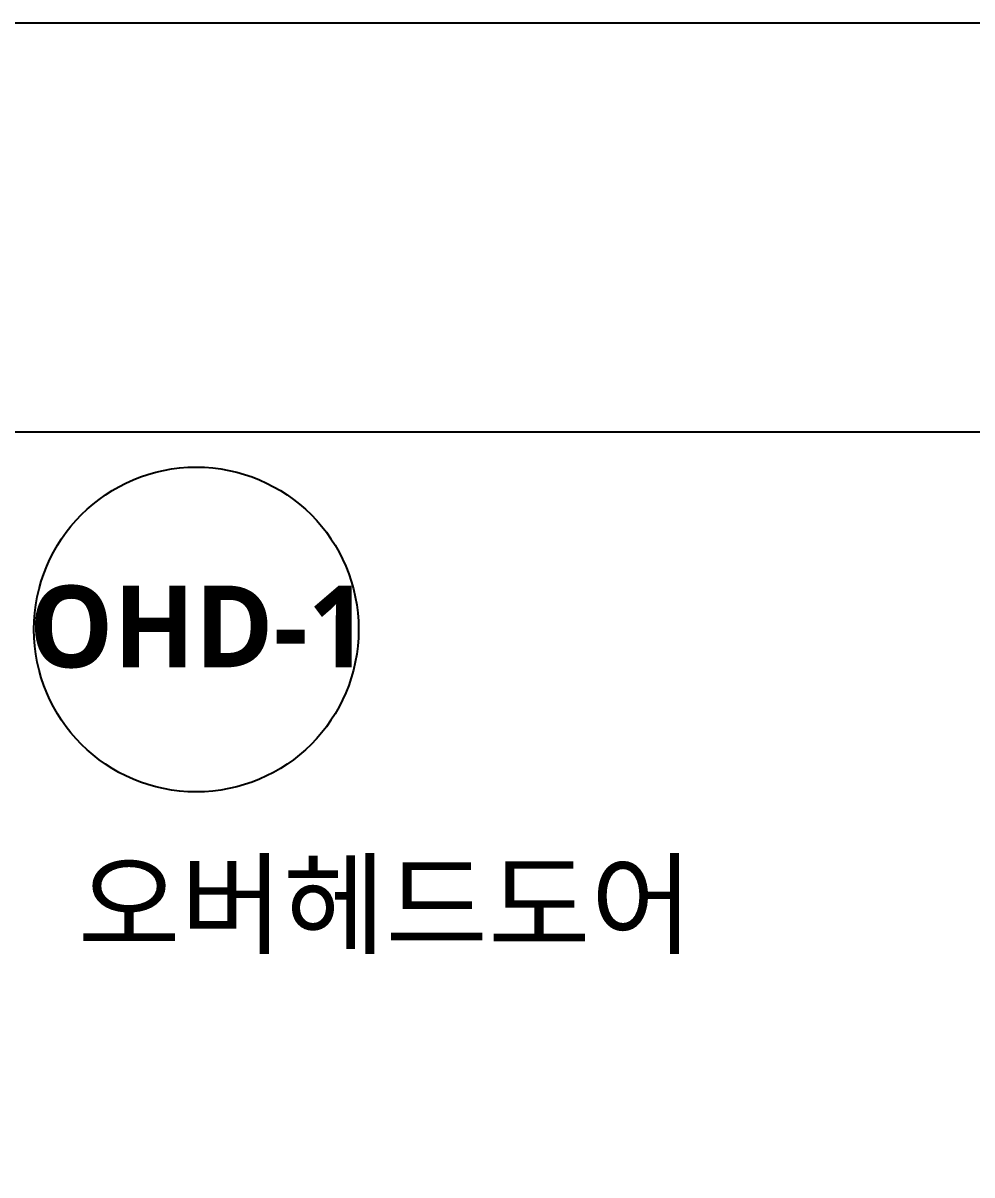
# Model space of a CAD drawing. Header units: millimetres. Extents: x 0 to 190005487, y 0 to 455456909.
# Drawn here: x 87043 to 89366, y 26882 to 29700 of the extents above; entities that cross this region are included whole.
import ezdxf
from ezdxf.enums import TextEntityAlignment as Align

# ---------------------------------------------------------------- set-up
doc = ezdxf.new("R2010")
doc.units = ezdxf.units.MM
doc.header["$LTSCALE"] = 400
doc.header["$MEASUREMENT"] = 0
doc.layers.add('A-WIN-IDEN', color=11, linetype='CONTINUOUS')
doc.layers.add('Defpoint', color=161, linetype='CONTINUOUS', plot=False)
doc.styles.add('SH_대대리576', font='NanumGothicBold.ttf')

msp = doc.modelspace()

# ---------------------------------------------------------------- linework, layer by layer
at = {"layer": 'A-WIN-IDEN', "ltscale": 10}
msp.add_circle((87467.1, 28216.2), 397.4, dxfattribs=at)
at = {"layer": 'Defpoint'}
for points in [[(126000, 0), (126000, 29700), (84000, 29700), (84000, 0)], [(85000, 1000), (85000, 28700), (120500, 28700), (120500, 1000)]]:
    msp.add_lwpolyline(points, close=True, dxfattribs=at)

# ---------------------------------------------------------------- texts
at = {"layer": 'A-WIN-IDEN', "color": 2, "style": 'SH_대대리576'}
msp.add_text('OHD-1', height=200, dxfattribs=at).set_placement((87473.2, 28223.5), align=Align.MIDDLE_CENTER)
msp.add_text('오버헤드도어', height=200, dxfattribs=at).set_placement((87177.4, 27443.7))

doc.saveas('drawing.dxf')
